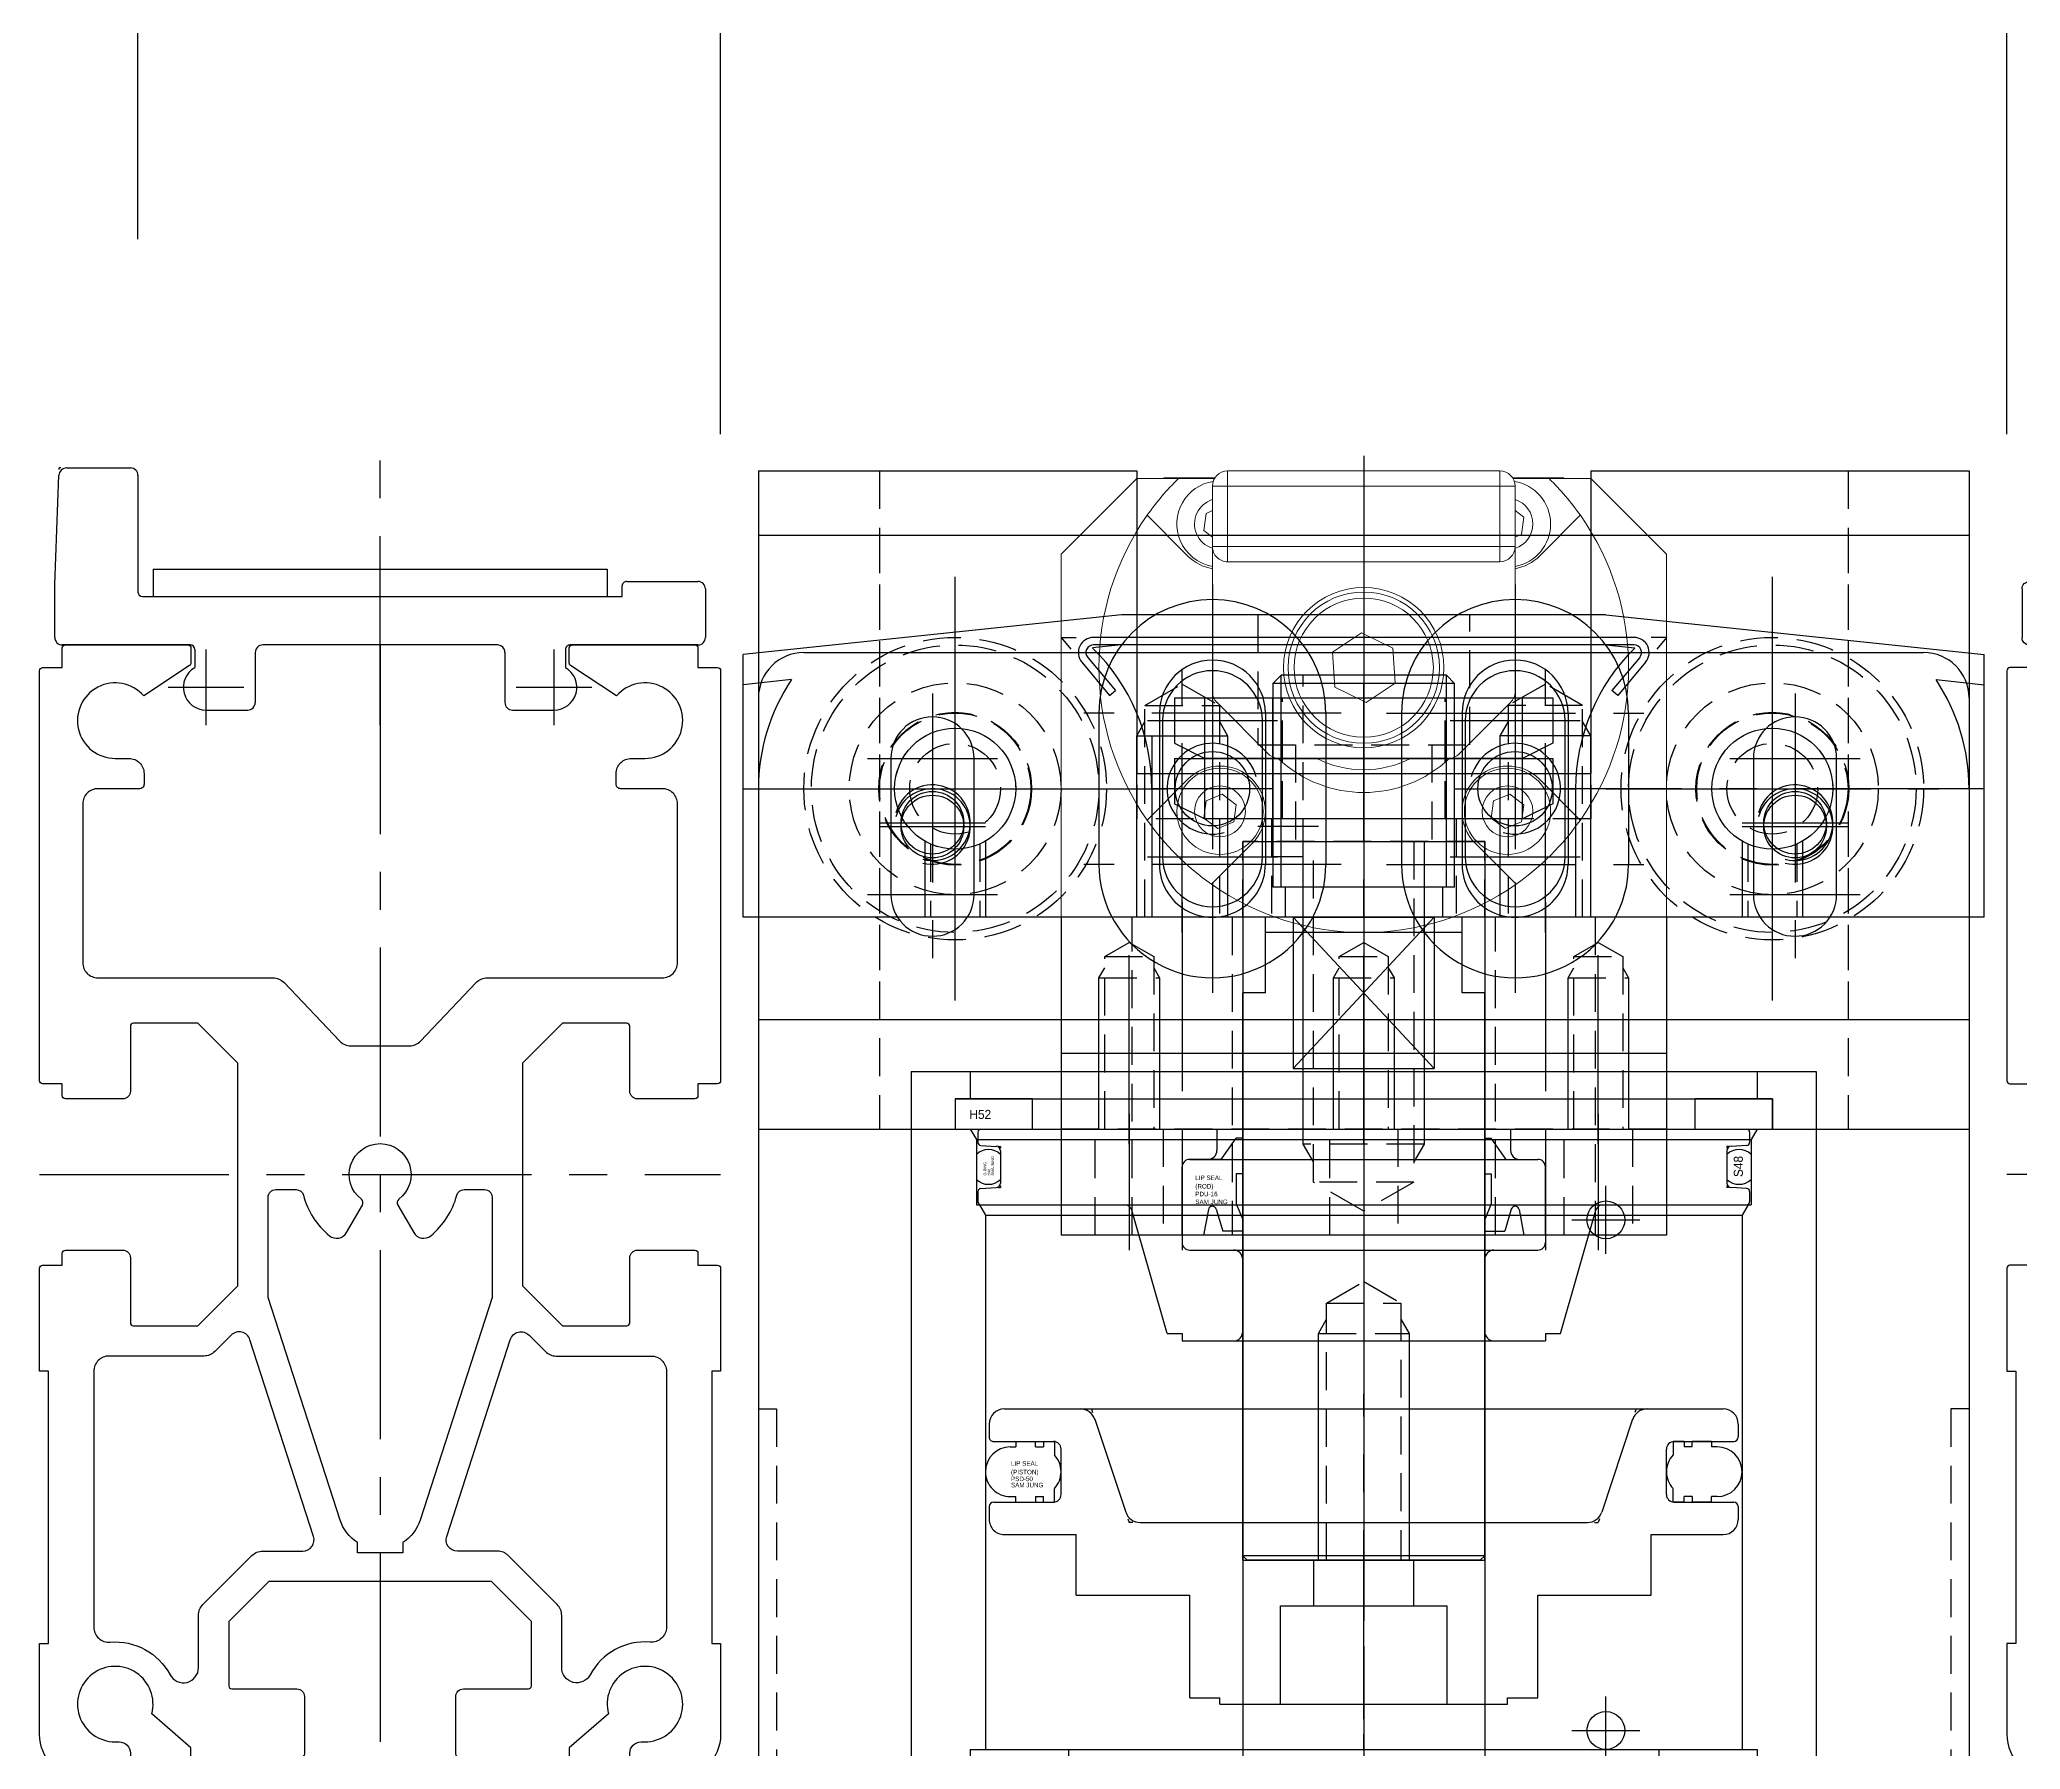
# Model space of a CAD drawing. Header units: inches. Extents: x 0 to 23821, y 0 to 11279.
# Drawn here: x 10289.9 to 10420.8, y 2671.7 to 2784.7 of the extents above; entities that cross this region are included whole.
import ezdxf
from ezdxf.enums import TextEntityAlignment as Align

# ---------------------------------------------------------------- set-up
doc = ezdxf.new("R2010")
doc.units = ezdxf.units.IN
doc.header["$LTSCALE"] = 10
doc.header["$MEASUREMENT"] = 0
doc.linetypes.add('CENTER', pattern=[2, 1.25, -0.25, 0.25, -0.25])
doc.linetypes.add('HIDDEN', pattern=[0.375, 0.25, -0.125])
doc.layers.get('Defpoints').update_dxf_attribs({"color": 8})
for name, color, linetype in [('11', 1, 'CENTER'), ('22', 2, 'HIDDEN'), ('44', 4, 'Continuous'), ('77', 40, 'HIDDEN'), ('A', 8, 'Continuous'), ('B', 123, 'Continuous'), ('BOM-T', 4, 'Continuous'), ('G', 231, 'Continuous'), ('T', 3, 'Continuous'), ('Y', 60, 'Continuous')]:
    doc.layers.add(name, color=color, linetype=linetype)
doc.layers.add('88', color=35, linetype='Continuous', lineweight=5)
doc.styles.add('SCI', font='')
doc.styles.get('SCI').set_extended_font_data('Gulim')
doc.dimstyles.new('SCH', dxfattribs={"dimtxt": 2.5, "dimasz": 2, "dimexe": 1.25, "dimexo": 0.625, "dimtad": 1, "dimdec": 8, "dimtxsty": 'SCI', "dimcen": 2.5, "dimclrd": 4, "dimclre": 4, "dimclrt": 7, "dimadec": 8, "dimazin": 2, "dimtfac": 1, "dimtdec": 8, "dimtmove": 0, "dimatfit": 3, "dimfxl": 1, "dimarcsym": 0})
doc.dimstyles.new('ST', dxfattribs={"dimscale": 25, "dimtxt": 2.5, "dimasz": 2, "dimexe": 1.25, "dimexo": 0.625, "dimgap": -0.625, "dimtad": 1, "dimdec": 8, "dimtxsty": 'SCI', "dimcen": 1, "dimclrd": 256, "dimclre": 256, "dimclrt": 2, "dimadec": 8, "dimazin": 2, "dimtfac": 1, "dimtdec": 8, "dimtmove": 0, "dimatfit": 3, "dimfxl": 1, "dimarcsym": 0})

# ---------------------------------------------------------------- blocks, each defined once
blk = doc.blocks.new('A$Cf179b0af')
for points in [[(-22.5, -37), (-22.5, -31), (-21.92, -31), (-21.92, -13), (-22.5, -13), (-22.5, -6.2, -0.414214), (-22.3, -6), (-21, -6), (-21, -5.2, -0.414214), (-20.8, -5), (-17, -5, -0.414214), (-16.5, -5.5), (-16.5, -9.8, 0.414214), (-16.3, -10), (-12.05, -10), (-9.4, -7.35), (-9.4, 7.35), (-12.05, 10), (-16.3, 10, 0.414214), (-16.5, 9.8), (-16.5, 5.5, -0.414214), (-17, 5), (-20.8, 5, -0.414214), (-21, 5.2), (-21, 6), (-22.3, 6, -0.414214), (-22.5, 6.2), (-22.5, 33.3, -0.414214), (-22.3, 33.5), (-21, 33.5), (-21, 34.8, -0.414214), (-20.8, 35), (-12.7, 35, -0.414214), (-12.5, 34.8), (-12.5, 33.81, -0.252111), (-12.59, 33.64), (-15.62, 31.64, 1.552644), (-17.5, 27.5), (-16.6, 27.5, -0.414214), (-15.6, 26.5), (-15.6, 25.8, -0.414214), (-15.9, 25.5), (-18.65, 25.5, 0.414214), (-19.65, 24.5), (-19.65, 14, 0.414214), (-18.65, 13), (-7.08, 13, -0.205583), (-6.35, 12.69), (-2.67, 8.81, 0.205583), (-1.95, 8.5), (1.95, 8.5, 0.205583), (2.67, 8.81), (6.35, 12.69, -0.205583), (7.08, 13), (18.65, 13, 0.414214), (19.65, 14), (19.65, 24.5, 0.414214), (18.65, 25.5), (15.9, 25.5, -0.414214), (15.6, 25.8), (15.6, 26.5, -0.414214), (16.6, 27.5), (17.5, 27.5, 1.552644), (15.62, 31.64), (12.59, 33.64, -0.252111), (12.5, 33.81), (12.5, 34.8, -0.414214), (12.7, 35), (20.8, 35, -0.414214), (21, 34.8), (21, 33.5), (22.3, 33.5, -0.414214), (22.5, 33.3), (22.5, 6.2, -0.414214), (22.3, 6), (21, 6), (21, 5.2, -0.414214), (20.8, 5), (17, 5, -0.414214), (16.5, 5.5), (16.5, 9.8, 0.414214), (16.3, 10), (12.05, 10), (9.4, 7.35), (9.4, -7.35), (12.05, -10), (16.3, -10, 0.414214), (16.5, -9.8), (16.5, -5.5, -0.414214), (17, -5), (20.8, -5, -0.414214), (21, -5.2), (21, -6), (22.3, -6, -0.414214), (22.5, -6.2), (22.5, -13), (21.92, -13), (21.92, -31), (22.5, -31), (22.5, -37, -0.414214), (19.5, -40), (16.8, -40, -0.414214), (16.5, -39.7), (16.5, -38.25, -0.414214), (17.25, -37.5), (17.5, -37.5, 2.946014), (15.09, -35.65), (12.5, -37.9), (12.5, -39.7, -0.414214), (12.2, -40), (6.2, -40, -0.414214), (6, -39.8), (6, -38.5), (5.2, -38.5, -0.414214), (5, -38.3), (5, -34.5, -0.414214), (5.5, -34), (9.8, -34, 0.414214), (10, -33.8), (10, -29.55), (7.35, -26.9), (-7.35, -26.9), (-10, -29.55), (-10, -33.8, 0.414214), (-9.8, -34), (-5.5, -34, -0.414214), (-5, -34.5), (-5, -38.3, -0.414214), (-5.2, -38.5), (-6, -38.5), (-6, -39.8, -0.414214), (-6.2, -40), (-12.2, -40, -0.414214), (-12.5, -39.7), (-12.5, -37.9), (-15.09, -35.65, 2.946014), (-17.5, -37.5), (-17.25, -37.5, -0.414214), (-16.5, -38.25), (-16.5, -39.7, -0.414214), (-16.8, -40), (-19.5, -40, -0.414214)], [(-7.4, -1.5, -0.414214), (-6.9, -1), (-5.55, -1, -0.338862), (-5.07, -1.37, 0.155185), (-3.35, -4.05, 0.464153), (-2.22, -3.84), (-1.17, -2.02, 0.377199), (-1.24, -1.63, -2.959954), (1.24, -1.63, 0.377199), (1.17, -2.02), (2.22, -3.84, 0.464153), (3.35, -4.05, 0.155185), (5.07, -1.37, -0.338862), (5.55, -1), (6.9, -1, -0.414214), (7.4, -1.5), (7.4, -8.12), (2.64, -22.85, -0.173507), (1.5, -24.33), (1.5, -25), (-1.5, -25), (-1.5, -24.33, -0.173507), (-2.64, -22.85), (-7.4, -8.12)], [(-12, -29.14, -0.198912), (-11.71, -28.43), (-8.47, -25.19, -0.198912), (-7.76, -24.9), (-5.11, -24.9, 0.509013), (-4.4, -23.92), (-8.6, -10.92, 0.560561), (-9.84, -10.62), (-10.93, -11.71, -0.198912), (-11.64, -12), (-17.92, -12, 0.414214), (-18.92, -13), (-18.92, -29.92, 0.438573), (-17.84, -30.91, -0.299307), (-13.88, -33.07, 0.780776), (-12, -32.6)], [(12, -29.14, 0.198912), (11.71, -28.43), (8.47, -25.19, 0.198912), (7.76, -24.9), (5.11, -24.9, -0.509013), (4.4, -23.92), (8.6, -10.92, -0.560561), (9.84, -10.62), (10.93, -11.71, 0.198912), (11.64, -12), (17.92, -12, -0.414214), (18.92, -13), (18.92, -29.92, -0.438573), (17.84, -30.91, 0.299307), (13.88, -33.07, -0.780776), (12, -32.6)]]:
    blk.add_lwpolyline(points, format="xyb", close=True)
at = {"layer": '11'}
for p, q in [((0, 35), (0, -40)), ((-22.5, 0), (22.5, 0))]:
    blk.add_line(p, q, dxfattribs=at)
blk = doc.blocks.new('A$C315c9bb3')
for p, q in [((-21.5, 4), (-21.22, 11.22)), ((-20.72, 11.7), (-16.5, 11.7)), ((-16, 11.2), (-16, 3.5)), ((-21.5, 0.5), (-21.5, 4)), ((16.3, 4.2), (21, 4.2)), ((-15.7, 3.2), (16, 3.2)), ((16, 3.2), (16, 3.9)), ((21.5, 3.7), (21.5, 0.5)), ((-12.55, 0), (-21, 0)), ((7.75, 0), (-7.75, 0)), ((21, 0), (12.55, 0)), ((-12.25, -0.3), (-12.25, -1.5)), ((-8.25, -0.5), (-8.25, -3.8)), ((8.25, -0.5), (8.25, -3.8)), ((12.25, -0.3), (12.25, -1.5)), ((-11.5, -4.3), (-8.75, -4.3)), ((8.75, -4.3), (11.5, -4.3))]:
    blk.add_line(p, q)
for centre, radius, start, end in [((-20.72, 11.2), 0.5, 90, 177.9786), ((-16.5, 11.2), 0.5, 0, 90), ((16.3, 3.9), 0.3, 90, 180), ((21, 3.7), 0.5, 0, 90), ((-15.7, 3.5), 0.3, 180, 270), ((-21, 0.5), 0.5, 180, 270), ((-12.55, -0.3), 0.3, 0, 90), ((-7.75, -0.5), 0.5, 90, 180), ((7.75, -0.5), 0.5, 0, 90), ((12.55, -0.3), 0.3, 90, 180), ((21, 0.5), 0.5, 270, 0), ((-11.5, -2.8), 1.5, 120, 270), ((11.5, -2.8), 1.5, 270, 60), ((-8.75, -3.8), 0.5, 270, 0), ((8.75, -3.8), 0.5, 180, 270)]:
    blk.add_arc(centre, radius, start, end)
at = {"layer": '11'}
for p, q in [((0, -5.3), (0, 12.73)), ((-21.1, 11.7), (-21.2, 11.7)), ((-21.2, 11.6), (-21.2, 11.7)), ((-11.5, -5.3), (-11.5, -0.3)), ((11.5, -5.3), (11.5, -0.3)), ((-14, -2.8), (-9, -2.8)), ((9, -2.8), (14, -2.8))]:
    blk.add_line(p, q, dxfattribs=at)
blk = doc.blocks.new('A$C057bbb53')
for p, q in [((-15, 1.8), (-15, 0)), ((-15, 1.8), (15, 1.8)), ((15, 1.8), (15, 0)), ((-15, 0), (15, 0))]:
    blk.add_line(p, q)
blk = doc.blocks.new('A$C56bfedad')
blk.add_blockref('A$Cf179b0af', (0, 40))
at = {"layer": 'B'}
blk.add_blockref('A$C057bbb53', (0, 78.2), dxfattribs=at)
at = {"layer": 'G'}
blk.add_blockref('A$C315c9bb3', (0, 75), dxfattribs=at)
blk = doc.blocks.new('A$C271c1e5f')
blk.add_blockref('A$C56bfedad', (0, 0))
at = {"xscale": -1}
blk.add_blockref('A$C56bfedad', (130, 0), dxfattribs=at)
blk = doc.blocks.new('A$C237aef5b')
for p, q in [((-5.46, 58.5), (-6, 57.96)), ((-6, 57.96), (-6, 44.5)), ((6, 57.96), (-6, 57.96)), ((5.46, 58.5), (-5.46, 58.5)), ((6, 57.96), (5.46, 58.5)), ((6, 44.5), (6, 57.96)), ((6, 44.5), (-6, 44.5)), ((-5.2, 44.5), (-5.2, 42.5)), ((5.2, 44.5), (5.2, 42.5)), ((-6.5, 37.5), (-6.5, 42.5)), ((6.5, 42.5), (-6.5, 42.5)), ((6.5, 37.5), (6.5, 42.5)), ((-8, 0.3), (-8, 37.5)), ((-6.5, 37.5), (-8, 37.5)), ((8, 37.5), (6.5, 37.5)), ((8, 0.3), (8, 37.5)), ((-7.7, 0), (-8, 0.3)), ((7.7, 0), (-7.7, 0)), ((8, 0.3), (7.7, 0))]:
    blk.add_line(p, q)
at = {"layer": '11'}
for p, q in [((0, 59.5), (0, -1)), ((-3, 48.5), (-7, 48.5))]:
    blk.add_line(p, q, dxfattribs=at)
at = {"layer": '22'}
for p, q in [((-4, 46.5), (-4, 58.5)), ((-4, 46.5), (-6, 46.5)), ((-2.46, 17), (0, 18.42)), ((0, 18.42), (2.46, 17)), ((-2.46, 0), (-2.46, 17)), ((-2.46, 17), (2.46, 17)), ((2.46, 17), (2.46, 0)), ((-3, 15), (3, 15))]:
    blk.add_line(p, q, dxfattribs=at)
at = {"layer": 'A'}
for p, q in [((6.5, 41.5), (-6.5, 41.5)), ((8, 0.3), (-8, 0.3))]:
    blk.add_line(p, q, dxfattribs=at)
at = {"layer": 'T'}
for p, q in [((-5.46, 44.5), (-5.46, 58.5)), ((5.46, 44.5), (5.46, 58.5)), ((-3, 15), (-2.46, 15.94)), ((2.46, 15.94), (3, 15)), ((-3, 0), (-3, 15)), ((3, 15), (3, 0))]:
    blk.add_line(p, q, dxfattribs=at)
blk = doc.blocks.new('A$Cc859a43e')
for p, q in [((-23.75, 10), (23.75, 10)), ((-17.77, 9.32), (-15.73, 3.18)), ((17.77, 9.32), (15.73, 3.18)), ((-24.75, 9), (-24.75, 8.15)), ((24.75, 9), (24.75, 8.15)), ((-24.45, 7.85), (-20.5, 7.85)), ((-20, 4.35), (-20, 7.35)), ((20, 4.35), (20, 7.35)), ((20.5, 7.85), (24.45, 7.85)), ((-24.75, 3.55), (-24.75, 2.7)), ((-24.45, 3.85), (-20.5, 3.85)), ((20.5, 3.85), (24.45, 3.85)), ((24.75, 3.55), (24.75, 2.7)), ((-23.75, 1.7), (-19, 1.7)), ((-19, -2.3), (-19, 1.7)), ((-14.78, 2.5), (14.78, 2.5)), ((-8, 0), (-8, 2.5)), ((8, 0), (8, 2.5)), ((19, 1.7), (23.75, 1.7)), ((19, -2.3), (19, 1.7)), ((-8, 0), (8, 0)), ((3.3, -3), (3.3, 0)), ((-3.3, -3), (-3.3, 0)), ((-19, -2.3), (-11.5, -2.3)), ((-11.5, -9.1), (-11.5, -2.3)), ((11.5, -2.3), (19, -2.3)), ((11.5, -9.1), (11.5, -2.3)), ((-5.5, -9.5), (-5.5, -3)), ((-5.5, -3), (5.5, -3)), ((5.5, -3), (5.5, -9.5)), ((-11.5, -9.1), (-9.5, -9.1)), ((-9.5, -9.5), (-9.5, -9.1)), ((9.5, -9.1), (11.5, -9.1)), ((9.5, -9.5), (9.5, -9.1)), ((-9.5, -9.5), (9.5, -9.5))]:
    blk.add_line(p, q)
for centre, radius, start, end in [((-23.75, 9), 1, 90, 180), ((-18.72, 9), 1, 18.4349, 90), ((18.72, 9), 1, 90, 161.5651), ((23.75, 9), 1, 0, 90), ((-24.45, 8.15), 0.3, 180, 270), ((24.45, 8.15), 0.3, 270, 0), ((-20.5, 7.35), 0.5, 360, 90), ((20.5, 7.35), 0.5, 90, 180), ((-20.5, 4.35), 0.5, 270, 360), ((20.5, 4.35), 0.5, 180, 270), ((-24.45, 3.55), 0.3, 90, 180), ((-23.75, 2.7), 1, 180, 270), ((-14.78, 3.5), 1, 198.4349, 270), ((14.78, 3.5), 1, 270, 341.5651), ((23.75, 2.7), 1, 270, 0), ((24.45, 3.55), 0.3, 0, 90)]:
    blk.add_arc(centre, radius, start, end)
at = {"layer": '11'}
for p, q in [((0, -10.5), (0, 11)), ((-18, 10), (-17.92, 9.76)), ((18, 10), (17.92, 9.76)), ((-15.58, 2.74), (-15.5, 2.5)), ((15.58, 2.74), (15.5, 2.5)), ((-15.25, 2.5), (-15.5, 2.5)), ((15.25, 2.5), (15.5, 2.5))]:
    blk.add_line(p, q, dxfattribs=at)
blk = doc.blocks.new('A$C59bf984f')
for p, q in [((-3.36, 1.64), (-2.98, 1.64)), ((-2.98, 2), (-1.7, 2)), ((-2.98, 2), (-2.98, 1.64)), ((-1.7, 1.64), (-1.7, 2)), ((-1.7, 1.64), (-1.17, 1.64)), ((-1.17, 2), (-1.17, 1.64)), ((-1.17, 2), (-0.44, 2)), ((-0.44, 2), (-0.44, 1.12)), ((40.44, 2), (40.44, 1.12)), ((41.17, 2), (40.44, 2)), ((41.17, 2), (41.17, 1.64)), ((41.7, 1.64), (41.17, 1.64)), ((42.98, 2), (41.7, 2)), ((41.7, 1.64), (41.7, 2)), ((42.98, 2), (42.98, 1.64)), ((43.36, 1.64), (42.98, 1.64)), ((-0.44, -2), (-0.44, -1.12)), ((40.44, -2), (40.44, -1.12)), ((-3.36, -1.64), (-2.98, -1.64)), ((-2.98, -2), (-2.98, -1.64)), ((-2.98, -2), (-1.7, -2)), ((-1.7, -1.64), (-1.7, -2)), ((-1.7, -1.64), (-1.17, -1.64)), ((-1.17, -2), (-1.17, -1.64)), ((-1.17, -2), (-0.44, -2)), ((41.17, -2), (40.44, -2)), ((41.17, -2), (41.17, -1.64)), ((41.7, -1.64), (41.17, -1.64)), ((41.7, -1.64), (41.7, -2)), ((42.98, -2), (41.7, -2)), ((42.98, -2), (42.98, -1.64)), ((43.36, -1.64), (42.98, -1.64))]:
    blk.add_line(p, q)
for centre, start, end in [((-3.36, 0), 90, 180), ((43.36, 0), 0, 90), ((-3.36, 0), 180, 270), ((-1.64, 0), 0, 42.8687), ((-1.64, 0), 317.1313, 0), ((41.64, 0), 137.1313, 180), ((41.64, 0), 180, 222.8687), ((43.36, 0), 270, 0)]:
    blk.add_arc(centre, 1.64, start, end)
at = {"layer": 'BOM-T', "color": 4, "style": 'SCI'}
for s, p in [('(PISTON)', (-3.31, -0.02)), ('LIP SEAL', (-3.31, 0.55)), ('SAM JUNG', (-3.31, -0.88)), ('PSD-50', (-3.31, -0.47))]:
    blk.add_text(s, height=0.3, dxfattribs=at).set_placement(p, align=Align.MIDDLE_LEFT)
blk = doc.blocks.new('A$Cedf4c1f7')
for p, q in [((-12.5, 4), (12.5, 4)), ((-12.5, 4), (-12.5, 1)), ((-10.5, 0), (-10.5, 4)), ((10.5, 0), (10.5, 4)), ((12.5, 4), (12.5, 1)), ((-12.5, 1), (-10.5, 0)), ((10.5, 0), (-10.5, 0)), ((12.5, 1), (10.5, 0))]:
    blk.add_line(p, q)
at = {"layer": '11'}
blk.add_line((0, -1), (0, 5), dxfattribs=at)
at = {"layer": '22'}
for p, q in [((-5.375, 0), (-5.375, 4)), ((5.375, 0), (5.375, 4))]:
    blk.add_line(p, q, dxfattribs=at)
at = {"layer": 'T'}
for p, q in [((-6, 0), (-6, 4)), ((6, 0), (6, 4))]:
    blk.add_line(p, q, dxfattribs=at)
blk = doc.blocks.new('A$C3a400ee1')
for name in ['A$C237aef5b', 'A$Cc859a43e']:
    blk.add_blockref(name, (0, -58.5))
at = {"layer": '44'}
for name, p in [('A$Cedf4c1f7', (0, -5.5)), ('A$Cedf4c1f7', (0, -9.5)), ('A$C59bf984f', (-20, -52.65))]:
    blk.add_blockref(name, p, dxfattribs=at)
blk = doc.blocks.new('A$C6f0e5e58')
for p, q in [((-15, 38), (-20, 33)), ((-12.25, 38), (-15, 38)), ((-13.2, 38.05), (-13.2, 38)), ((-13.2, 38.05), (-13.13, 38.05)), ((-13.13, 38.05), (-13.13, 38)), ((-13.13, 38.05), (-12.95, 38.05)), ((-12.95, 38.05), (-12.95, 38)), ((-12.95, 38.05), (-10.49, 38.05)), ((-9.87, 38), (-12.25, 38)), ((-10.49, 38.05), (-10.49, 38)), ((-10.49, 38.05), (-10.09, 38.05)), ((-10.09, 38.05), (-10.09, 38)), ((-10.09, 38.05), (-9.84, 38.05)), ((-9, 38.5), (9, 38.5)), ((-9, 37.5), (-9, 38.5)), ((9, 38.5), (9, 37.5)), ((9.84, 38.05), (9.91, 38.05)), ((12.25, 38), (9.87, 38)), ((9.91, 38.05), (9.91, 38)), ((9.91, 38.05), (11.39, 38.05)), ((11.39, 38.05), (11.39, 38)), ((11.39, 38.05), (13.17, 38.05)), ((15, 38), (12.25, 38)), ((13.17, 38.05), (13.17, 38)), ((13.17, 38.05), (13.22, 38.05)), ((13.22, 38), (13.22, 38.05)), ((20, 33), (15, 38)), ((-10, 33.5), (-10, 37.5)), ((-10, 37.5), (-9, 37.5)), ((9, 37.5), (-9, 37.5)), ((-9, 37.5), (-9, 33.5)), ((9, 37.5), (10, 37.5)), ((9, 33.5), (9, 37.5)), ((10, 37.5), (10, 33.5)), ((-14.31, 35.57), (-11.62, 32.88)), ((-10.42, 35.7), (-10.57, 34.56)), ((-10, 35.88), (-10.42, 35.7)), ((10.57, 35.44), (10, 35.88)), ((10.42, 34.3), (10.57, 35.44)), ((11.62, 32.88), (14.31, 35.57)), ((-10.57, 34.56), (-10, 34.12)), ((10, 34.12), (10.42, 34.3)), ((-20, 33), (-20, 0)), ((-10, 33.5), (-9, 33.5)), ((-10, 33.5), (-10, 23.91)), ((-9, 32.5), (-9, 33.5)), ((-9, 33.5), (9, 33.5)), ((9, 33.5), (10, 33.5)), ((9, 33.5), (9, 32.5)), ((10, 33.5), (10, 23.91)), ((20, 0), (20, 33)), ((9, 32.5), (-9, 32.5)), ((-0.15, 27.8), (-2.07, 26.52)), ((1.92, 26.79), (-0.15, 27.8)), ((-2.07, 26.52), (-1.92, 24.21)), ((2.07, 24.48), (1.92, 26.79)), ((-1.92, 24.21), (0.15, 23.2)), ((0.15, 23.2), (2.07, 24.48)), ((-9.71, 23.21), (-6.29, 19.79)), ((6.29, 19.79), (9.71, 23.21)), ((5.59, 19.5), (-5.59, 19.5)), ((-11.62, 18.12), (-14.31, 15.43)), ((-9.35, 17.14), (-10.42, 16.7)), ((-8.43, 16.44), (-9.35, 17.14)), ((9.65, 17.14), (8.58, 16.7)), ((10.57, 16.44), (9.65, 17.14)), ((14.31, 15.43), (11.62, 18.12)), ((-10.42, 16.7), (-10.57, 15.56)), ((-8.58, 15.3), (-8.43, 16.44)), ((8.58, 16.7), (8.43, 15.56)), ((10.42, 15.3), (10.57, 16.44)), ((-10.57, 15.56), (-9.65, 14.86)), ((-9.65, 14.86), (-8.58, 15.3)), ((8.43, 15.56), (9.35, 14.86)), ((9.35, 14.86), (10.42, 15.3)), ((-10.07, 11.19), (-7.38, 13.88)), ((7.38, 13.88), (10.07, 11.19)), ((-20, 0), (20, 0))]:
    blk.add_line(p, q)
for centre, radius in [((0, 25.5), 5.3), ((0, 25.5), 5), ((0, 25.5), 4.6), ((-9.5, 16), 2.85), ((9.5, 16), 2.85), ((-9.5, 16), 1.68), ((9.5, 16), 1.68)]:
    blk.add_circle(centre, radius)
for centre, radius, start, end in [((0, 25.5), 17.5, 134.4153, 144.8709), ((-9, 37.5), 1, 90, 180), ((9, 37.5), 1, 0, 90), ((0, 25.5), 17.5, 35.1291, 45.5847), ((-9.5, 35), 2.85, 99.0705, 202.5227), ((9.5, 35), 2.85, 280.1042, 80.9295), ((0, 25.5), 17.5, 144.8709, 215.1291), ((-9.5, 35), 1.68, 107.2818, 202.5227), ((9.5, 35), 1.68, 287.2818, 72.7182), ((0, 25.5), 17.5, 324.8709, 35.1291), ((-9.5, 35), 1.68, 202.5227, 252.7182), ((-9.5, 35), 2.85, 202.5227, 259.8958), ((-9.5, 35), 3, 225, 260.4059), ((-9, 33.5), 1, 180, 270), ((9, 33.5), 1, 270, 0), ((9.5, 35), 3, 279.5941, 315), ((-9, 23.91), 1, 180, 225), ((9, 23.91), 1, 315, 0), ((-5.59, 20.5), 1, 225, 270), ((5.59, 20.5), 1, 270, 315), ((-9.5, 16), 3, 315, 135), ((0, 25.5), 8.25, 226.6258, 313.3742), ((0, 25.5), 6.75, 242.734, 297.266), ((9.5, 16), 3, 45, 225), ((0, 25.5), 17.5, 215.1291, 234.8709), ((0, 25.5), 17.5, 305.1291, 324.8709), ((0, 25.5), 17.5, 234.8709, 305.1291)]:
    blk.add_arc(centre, radius, start, end)
at = {"layer": '11'}
for p, q in [((0, 39.5), (0, -1)), ((-12, 1), (-12, -1)), ((12, 1), (12, -1))]:
    blk.add_line(p, q, dxfattribs=at)
blk = doc.blocks.new('A$Ce3cd7df4')
for p, q in [((-20, 0), (-20, -21)), ((20, 0), (-20, 0)), ((20, 0), (20, -21)), ((20, -9), (-20, -9)), ((20, -21), (-20, -21))]:
    blk.add_line(p, q)
at = {"layer": '11'}
for p, q in [((-12, 1), (-12, -22)), ((0, 1), (0, -22)), ((12, 1), (12, -22)), ((-15.5, -13), (-15.5, -22)), ((15.5, -13), (15.5, -22))]:
    blk.add_line(p, q, dxfattribs=at)
at = {"layer": '22'}
for p, q in [((15.3, 0), (15.3, -21)), ((20, -14), (-20, -14)), ((-17.75, -21), (-17.75, -14)), ((-13.25, -14), (-13.25, -21)), ((-2.25, -21), (-2.25, -14)), ((2.25, -14), (2.25, -21)), ((13.25, -21), (13.25, -14)), ((17.75, -14), (17.75, -21))]:
    blk.add_line(p, q, dxfattribs=at)
at = {"layer": '77'}
for p, q in [((-15.3, -21), (-15.3, 0)), ((-8.7, 0), (-8.7, -21)), ((8.7, -21), (8.7, 0))]:
    blk.add_line(p, q, dxfattribs=at)
blk = doc.blocks.new('A$C32194bf2')
blk.add_blockref('A$Ce3cd7df4', (0, 0))
at = {"layer": '88'}
blk.add_blockref('A$C6f0e5e58', (0, -9), dxfattribs=at)
blk = doc.blocks.new('A$C5bbe2b15')
for radius in [5, 4]:
    blk.add_circle((0, 0), radius)
at = {"layer": '11'}
for p, q in [((0, -6), (0, 6)), ((-6, 0), (6, 0))]:
    blk.add_line(p, q, dxfattribs=at)
at = {"layer": '22'}
blk.add_circle((0, 0), 3, dxfattribs=at)
blk = doc.blocks.new('A$Cb72ea173')
for radius in [10, 9.5, 7, 5.05]:
    blk.add_circle((0, 0), radius)
at = {"layer": '11'}
for p, q in [((0, -11), (0, 11)), ((-11, 0), (11, 0))]:
    blk.add_line(p, q, dxfattribs=at)
blk = doc.blocks.new('A$Ccad19904')
for p, q in [((-8, 0), (-8, -133)), ((-8, 0), (8, 0)), ((8, 0), (8, -133)), ((-4.66, -5), (4.66, -5)), ((-4.66, -5), (-4.66, -15)), ((4.66, -5), (4.66, -15)), ((-4.66, -15), (4.66, -15))]:
    blk.add_line(p, q)
at = {"layer": '11'}
blk.add_line((0, 1), (0, -164), dxfattribs=at)
at = {"layer": '22'}
for p, q in [((-3.32, -22.5), (-3.32, 0)), ((3.32, 0), (3.32, -22.5)), ((4, -20), (-4, -20)), ((0, -24.42), (-3.32, -22.5)), ((3.32, -22.5), (-3.32, -22.5)), ((3.32, -22.5), (0, -24.42))]:
    blk.add_line(p, q, dxfattribs=at)
at = {"layer": 'A'}
for p, q in [((-4.66, -5), (4.66, -15)), ((-4.66, -15), (4.66, -5))]:
    blk.add_line(p, q, dxfattribs=at)
at = {"layer": 'T'}
for p, q in [((-4, -20), (-4, 0)), ((4, 0), (4, -20)), ((-3.32, -21.17), (-4, -20)), ((4, -20), (3.32, -21.17))]:
    blk.add_line(p, q, dxfattribs=at)
blk = doc.blocks.new('A$C3dac07da')
for p, q in [((-16, 15), (-41, 12.37)), ((16, 15), (-16, 15)), ((16, 15), (41, 12.37)), ((-41, -5), (-41, 12.37)), ((-16, 13), (-17.92, 12.8)), ((16, 13), (-16, 13)), ((16, 13), (17.92, 12.8)), ((41, -5), (41, 12.37)), ((-37.82, 10.71), (-41, 10.37)), ((37.82, 10.71), (41, 10.37)), ((-14, 7), (-14, -5)), ((-40, 3.5), (-40, -5)), ((14, 3.5), (14, -5)), ((40, 3.5), (40, -5)), ((41, -5), (-41, -5))]:
    blk.add_line(p, q)
for centre, radius in [((-27, 3.5), 4), ((27, 3.5), 4), ((-10, 3.5), 2.46), ((10, 3.5), 2.46)]:
    blk.add_circle(centre, radius)
for centre, start, end in [((-27, 3.5), 0, 45.6666), ((27, 3.5), 134.3334, 180), ((-27, 3.5), 146.3334, 180), ((27, 3.5), 0, 33.6666)]:
    blk.add_arc(centre, 13, start, end)
at = {"layer": '11'}
for p, q in [((-27, -10.5), (-27, 17.5)), ((27, -10.5), (27, 17.5)), ((0, 16), (0, -6)), ((-12, -6), (-12, 11.42)), ((12, -6), (12, 11.42)), ((-10, 7.5), (-10, -0.5)), ((10, 7.5), (10, -0.5)), ((-41, 3.5), (-13, 3.5)), ((-6, 3.5), (-14, 3.5)), ((6, 3.5), (14, 3.5)), ((41, 3.5), (13, 3.5))]:
    blk.add_line(p, q, dxfattribs=at)
at = {"layer": '22'}
for p, q in [((-7, 15), (-7, 6.4)), ((7, 6.4), (7, 15)), ((-14.46, 9), (-12, 10.42)), ((-12, 10.42), (-9.54, 9)), ((12, 10.42), (9.54, 9)), ((14.46, 9), (12, 10.42)), ((-14.46, -5), (-14.46, 9)), ((-14.46, 9), (-9.54, 9)), ((-9.54, 9), (-9.54, -5)), ((9.54, 9), (9.54, -5)), ((14.46, 9), (9.54, 9)), ((14.46, -5), (14.46, 9)), ((-7, 6.4), (7, 6.4)), ((-4.5, 6.4), (-4.5, 0)), ((4.5, 6.4), (4.5, 0)), ((8, 0), (-8, 0)), ((-8, -5), (-8, 0)), ((8, -5), (8, 0)), ((-28.62, -0.16), (-28.62, -5)), ((-25.38, -0.16), (-25.38, -5)), ((25.38, -0.16), (25.38, -5)), ((28.62, -0.16), (28.62, -5))]:
    blk.add_line(p, q, dxfattribs=at)
at = {"layer": '77'}
for p, q in [((-15, 15), (-15, 1.5)), ((15, 15), (15, 1.5)), ((15, 1.5), (-15, 1.5)), ((-6.1, 1.5), (-6.1, -5)), ((6.1, 1.5), (6.1, -5))]:
    blk.add_line(p, q, dxfattribs=at)
at = {"layer": 'T'}
for p, q in [((-15, 7), (-14.46, 7.94)), ((-9.54, 7.94), (-9, 7)), ((9.54, 7.94), (9, 7)), ((15, 7), (14.46, 7.94)), ((-15, -5), (-15, 7)), ((-15, 7), (-9, 7)), ((-9, 7), (-9, -5)), ((9, 7), (9, -5)), ((15, 7), (9, 7)), ((15, -5), (15, 7)), ((-29, 0.04), (-29, -5)), ((-25, 0.04), (-25, -5)), ((25, 0.04), (25, -5)), ((29, 0.04), (29, -5))]:
    blk.add_line(p, q, dxfattribs=at)
for centre, start, end in [((-10, 3.5), 15, 285), ((10, 3.5), 255, 165)]:
    blk.add_arc(centre, 3, start, end, dxfattribs=at)
blk = doc.blocks.new('A$Cd9655167')
for p, q in [((77.86, 0), (42.14, 0)), ((77.86, -0.5), (42.14, -0.5)), ((41.38, -1.64), (43.21, -3.83)), ((41.76, -1.32), (43.6, -3.51)), ((78.24, -1.32), (76.4, -3.51)), ((78.62, -1.64), (76.79, -3.83)), ((43.21, -3.83), (43.6, -3.51)), ((76.79, -3.83), (76.4, -3.51))]:
    blk.add_line(p, q)
for centre, radius, start, end in [((42.14, -1), 1, 90, 220), ((77.86, -1), 1, 320, 90), ((42.14, -1), 0.5, 90, 220), ((77.86, -1), 0.5, 320, 90)]:
    blk.add_arc(centre, radius, start, end)
at = {"layer": '11'}
for p, q in [((40, 0), (41, 0)), ((80, 0), (79, 0)), ((40, 0), (40.64, -0.77)), ((80, 0), (79.36, -0.77))]:
    blk.add_line(p, q, dxfattribs=at)
blk = doc.blocks.new('A$C64b4f1e2')
for p, q in [((-50, 21.5), (-50, -22)), ((-50, 21.5), (-25, 21.5)), ((-25, 21.5), (-25, 1.5)), ((5, 21.5), (5, 1.5)), ((5, 21.5), (30, 21.5)), ((30, 21.5), (30, -22)), ((-25, 1.5), (5, 1.5)), ((-50, -22), (30, -22))]:
    blk.add_line(p, q)
for centre in [(-38.5, -2), (18.5, -2)]:
    blk.add_circle(centre, 2.07)
at = {"layer": '11'}
for p, q in [((-10, 22.5), (-10, -23)), ((-38.5, 1.5), (-38.5, -5.5)), ((-10, -23), (-10, 1.34)), ((18.5, 1.5), (18.5, -5.5)), ((-42, -2), (-35, -2)), ((15, -2), (22, -2)), ((-25.5, -23), (-25.5, -8.66)), ((5.5, -23), (5.5, -8.66))]:
    blk.add_line(p, q, dxfattribs=at)
at = {"layer": '22'}
for p, q in [((-42, 21.5), (-42, -22)), ((22, 21.5), (22, -22)), ((-27.12, -10.6), (-25.5, -9.66)), ((-25.5, -9.66), (-23.88, -10.6)), ((-11.62, -10.6), (-10, -9.66)), ((-10, -9.66), (-8.38, -10.6)), ((3.88, -10.6), (5.5, -9.66)), ((5.5, -9.66), (7.12, -10.6)), ((-27.12, -22), (-27.12, -10.6)), ((-27.12, -10.6), (-23.88, -10.6)), ((-23.88, -10.6), (-23.88, -22)), ((-11.62, -22), (-11.62, -10.6)), ((-11.62, -10.6), (-8.38, -10.6)), ((-8.38, -10.6), (-8.38, -22)), ((3.88, -22), (3.88, -10.6)), ((3.88, -10.6), (7.12, -10.6)), ((7.12, -10.6), (7.12, -22)), ((-27.5, -12), (-23.5, -12)), ((-12, -12), (-8, -12)), ((3.5, -12), (7.5, -12))]:
    blk.add_line(p, q, dxfattribs=at)
at = {"layer": 'T'}
for p, q in [((-27.5, -12), (-27.12, -11.34)), ((-23.88, -11.34), (-23.5, -12)), ((-12, -12), (-11.62, -11.34)), ((-8.38, -11.34), (-8, -12)), ((3.5, -12), (3.88, -11.34)), ((7.12, -11.34), (7.5, -12)), ((-27.5, -22), (-27.5, -12)), ((-23.5, -12), (-23.5, -22)), ((-12, -22), (-12, -12)), ((-8, -12), (-8, -22)), ((3.5, -22), (3.5, -12)), ((7.5, -12), (7.5, -22))]:
    blk.add_line(p, q, dxfattribs=at)
for centre in [(-38.5, -2), (18.5, -2)]:
    blk.add_arc(centre, 2.5, 255, 165, dxfattribs=at)
blk = doc.blocks.new('A$C0ff3edcd')
for p, q in [((-50, 19.5), (-50, -12.5)), ((-50, 19.5), (30, 19.5)), ((30, 19.5), (30, -12.5)), ((-27.5, 7.75), (-27.5, -2.25)), ((-23.5, 7.75), (-23.5, -2.25)), ((-16.5, 7.75), (-16.5, -2.25)), ((-12.5, 7.75), (-12.5, -2.25)), ((-7.5, 7.75), (-7.5, -2.25)), ((-3.5, 7.75), (-3.5, -2.25)), ((3.5, 7.75), (3.5, -2.25)), ((7.5, 7.75), (7.5, -2.25)), ((-50, -12.5), (30, -12.5))]:
    blk.add_line(p, q)
for centre in [(-38.5, 0.5), (18.5, 0.5)]:
    blk.add_circle(centre, 2.07)
for centre, radius, start, end in [((-20, 7.75), 7.5, 0, 180), ((0, 7.75), 7.5, 0, 180), ((-20, 7.75), 3.5, 0, 180), ((0, 7.75), 3.5, 0, 180), ((-20, -2.25), 7.5, 180, 0), ((-20, -2.25), 3.5, 180, 0), ((0, -2.25), 7.5, 180, 0), ((0, -2.25), 3.5, 180, 0)]:
    blk.add_arc(centre, radius, start, end)
at = {"layer": '11'}
for p, q in [((-10, 21.75), (-10, -12.25)), ((-20, 16.25), (-20, -10.75)), ((0, 16.25), (0, -10.75)), ((-11.5, 7.75), (-28.5, 7.75)), ((-8.5, 7.75), (8.5, 7.75)), ((-38.5, 4), (-38.5, -3)), ((18.5, 4), (18.5, -3)), ((-42, 0.5), (-35, 0.5)), ((15, 0.5), (22, 0.5)), ((-11.5, -2.25), (-28.5, -2.25)), ((-8.5, -2.25), (8.5, -2.25))]:
    blk.add_line(p, q, dxfattribs=at)
at = {"layer": '22'}
for p, q in [((-42, 19.5), (-42, -12.5)), ((22, 19.5), (22, -12.5))]:
    blk.add_line(p, q, dxfattribs=at)
at = {"layer": 'T'}
for centre in [(-38.5, 0.5), (18.5, 0.5)]:
    blk.add_arc(centre, 2.5, 255, 165, dxfattribs=at)
blk = doc.blocks.new('A$C1482efbe')
for p, q in [((-8.5, 11.5), (65.5, 11.5)), ((-11.5, 8.5), (-11.5, -268.5)), ((68.5, 8.5), (68.5, -268.5))]:
    blk.add_line(p, q)
for points in [[(21.8, 7, 1), (15.2, 7), (15.2, -2, 1), (21.8, -2)], [(41.8, 7, 1), (35.2, 7), (35.2, -2, 1), (41.8, -2)]]:
    blk.add_lwpolyline(points, format="xyb", close=True)
for centre, start, end in [((-8.5, 8.5), 90, 180), ((65.5, 8.5), 0, 90)]:
    blk.add_arc(centre, 3, start, end)
at = {"layer": '11'}
for p, q in [((18.5, 11.3), (18.5, -6.3)), ((38.5, 11.3), (38.5, -6.3)), ((14.2, 7), (22.8, 7)), ((34.2, 7), (42.8, 7)), ((14.2, -2), (22.8, -2)), ((34.2, -2), (42.8, -2))]:
    blk.add_line(p, q, dxfattribs=at)
at = {"layer": '22'}
for p, q in [((-11.5, -38.5), (-10.3, -38.5)), ((-10.3, -38.5), (-10.3, -267.3)), ((67.3, -38.5), (67.3, -267.3)), ((68.5, -38.5), (67.3, -38.5))]:
    blk.add_line(p, q, dxfattribs=at)
blk = doc.blocks.new('A$Cf3170709')
for name in ['A$C3dac07da', 'A$Ccad19904']:
    blk.add_blockref(name, (0, 5))
at = {"layer": '22'}
for p in [(-27, 8.5), (27, 8.5)]:
    blk.add_blockref('A$Cb72ea173', p, dxfattribs=at)
at = {"layer": '77'}
for p in [(-27, 8.5), (27, 8.5)]:
    blk.add_blockref('A$C5bbe2b15', p, dxfattribs=at)
at = {"layer": 'G'}
for name, p in [('A$C64b4f1e2', (10, 8)), ('A$C0ff3edcd', (10, 5.75))]:
    blk.add_blockref(name, p, dxfattribs=at)
at = {"layer": 'Y'}
for name, p in [('A$Cd9655167', (-60, 18.5)), ('A$C1482efbe', (-28.5, 6))]:
    blk.add_blockref(name, p, dxfattribs=at)
blk = doc.blocks.new('A$C66f44005')
for p, q in [((-8.5, 11.5), (65.5, 11.5)), ((-11.5, 8.5), (-11.5, -268.5)), ((68.5, 8.5), (68.5, -268.5))]:
    blk.add_line(p, q)
for points in [[(2.75, 4.5, 1), (-2.75, 4.5), (-2.75, -4.5, 1), (2.75, -4.5)], [(59.75, 4.5, 1), (54.25, 4.5), (54.25, -4.5, 1), (59.75, -4.5)]]:
    blk.add_lwpolyline(points, format="xyb", close=True)
for centre, start, end in [((-8.5, 8.5), 90, 180), ((65.5, 8.5), 0, 90)]:
    blk.add_arc(centre, 3, start, end)
at = {"layer": '11'}
for p, q in [((0, 8.8), (0, -8.8)), ((57, 8.8), (57, -8.8)), ((-4.3, 4.5), (4.3, 4.5)), ((52.7, 4.5), (61.3, 4.5)), ((-4.3, -4.5), (4.3, -4.5)), ((52.7, -4.5), (61.3, -4.5))]:
    blk.add_line(p, q, dxfattribs=at)
at = {"layer": '22'}
for p, q in [((-11.5, -38.5), (-10.3, -38.5)), ((-10.3, -38.5), (-10.3, -267.3)), ((67.3, -38.5), (67.3, -267.3)), ((68.5, -38.5), (67.3, -38.5))]:
    blk.add_line(p, q, dxfattribs=at)
blk = doc.blocks.new('A$Ce85e1b00')
at = {"layer": '11'}
blk.add_line((105, -18), (105, 3), dxfattribs=at)
blk = doc.blocks.new('A$C6757ece4')
blk.add_blockref('A$Ce85e1b00', (22.5, 0))
blk = doc.blocks.new('A$Cdb279e4f')
for p, q in [((-29.9, 49.8), (29.9, 49.8)), ((-29.9, 49.8), (-29.9, 0)), ((-26, 49.8), (-26, 48)), ((26, 49.8), (26, 48)), ((29.9, 49.8), (29.9, 0)), ((-27, 48), (27, 48)), ((-27, 48), (-27, 46)), ((27, 48), (27, 46)), ((-27, 46), (27, 46)), ((-26, 46), (-25.6, 45.31)), ((26, 46), (25.6, 45.31)), ((-25.6, 45.31), (-25.6, 41)), ((25.6, 45.31), (25.6, 41)), ((-25.6, 41), (25.6, 41)), ((-25.4, 41), (-25, 40.31)), ((25.4, 41), (25, 40.31)), ((-25, 40.31), (-25, 5)), ((25, 40.31), (25, 5)), ((-26, 5), (26, 5)), ((-26, 5), (-26, 0)), ((26, 5), (26, 0)), ((-29.9, 0), (29.9, 0))]:
    blk.add_line(p, q)
for centre in [(16, 40), (16, 6.25)]:
    blk.add_circle(centre, 1.25)
at = {"layer": '11'}
for p, q in [((0, 51.8), (0, -2)), ((16, 37.75), (16, 42.25)), ((13.75, 40), (18.25, 40)), ((16, 4), (16, 8.5)), ((13.75, 6.25), (18.25, 6.25))]:
    blk.add_line(p, q, dxfattribs=at)
at = {"layer": 'A'}
for p, q in [((-25.6, 45.31), (25.6, 45.31)), ((-25, 40.31), (25, 40.31))]:
    blk.add_line(p, q, dxfattribs=at)
blk = doc.blocks.new('A$Cc19c7603')
for p, q in [((-25.3, 0), (25.3, 0)), ((-9.7, 0), (-9.7, -1.4)), ((9.7, 0), (9.7, -1.4)), ((-25.5, -0.2), (-25.5, -0.88)), ((-25.31, -1.08), (-24.28, -1.14)), ((25.31, -1.08), (24.28, -1.14)), ((25.5, -0.2), (25.5, -0.88)), ((-24, -1.43), (-24, -3.57)), ((-12, -2.5), (-12, -7.5)), ((-11.5, -2), (11.5, -2)), ((12, -2.5), (12, -7.5)), ((24, -1.43), (24, -3.57)), ((-25.31, -3.92), (-24.28, -3.86)), ((25.31, -3.92), (24.28, -3.86)), ((-25.5, -4.12), (-25.5, -4.8)), ((-25.3, -5), (-15.81, -5)), ((15.81, -5), (25.3, -5)), ((25.5, -4.12), (25.5, -4.8)), ((-13, -13.5), (-15.33, -5.36)), ((13, -13.5), (15.33, -5.36)), ((-11.5, -8), (11.5, -8)), ((-8, -8.6), (-8, -13.4)), ((8, -8.6), (8, -13.4)), ((-13, -13.5), (-12, -13.5)), ((-12, -13.5), (-12, -14)), ((-12, -14), (12, -14)), ((12, -13.5), (13, -13.5)), ((12, -13.5), (12, -14))]:
    blk.add_line(p, q)
for centre, radius, start, end in [((-25.3, -0.2), 0.2, 90, 180), ((25.3, -0.2), 0.2, 0, 90), ((-25.3, -0.88), 0.2, 180, 267), ((-24.3, -1.43), 0.3, 0, 87), ((24.3, -1.43), 0.3, 93, 180), ((25.3, -0.88), 0.2, 273, 0), ((-11.5, -2.5), 0.5, 90, 180), ((-10.3, -1.4), 0.6, 270, 0), ((10.3, -1.4), 0.6, 180, 270), ((11.5, -2.5), 0.5, 0, 90), ((-25.3, -4.12), 0.2, 93, 180), ((-24.3, -3.57), 0.3, 273, 0), ((24.3, -3.57), 0.3, 180, 267), ((25.3, -4.12), 0.2, 0, 87), ((-25.3, -4.8), 0.2, 180, 270), ((-15.81, -5.5), 0.5, 16, 90), ((15.81, -5.5), 0.5, 90, 164), ((25.3, -4.8), 0.2, 270, 0), ((-11.5, -7.5), 0.5, 180, 270), ((11.5, -7.5), 0.5, 270, 0), ((-8.6, -8.6), 0.6, 0, 90), ((8.6, -8.6), 0.6, 90, 180), ((-8.6, -13.4), 0.6, 270, 0), ((8.6, -13.4), 0.6, 180, 270)]:
    blk.add_arc(centre, radius, start, end)
at = {"layer": '11'}
for p, q in [((0, 1), (0, -15)), ((-24.11, -1.14), (-24, -1.15)), ((-24, -1.15), (-24, -1.26)), ((24.11, -1.14), (24, -1.15)), ((24, -1.15), (24, -1.26)), ((-24.11, -3.86), (-24, -3.85)), ((-24, -3.74), (-24, -3.85)), ((24, -3.74), (24, -3.85)), ((24.11, -3.86), (24, -3.85))]:
    blk.add_line(p, q, dxfattribs=at)
blk = doc.blocks.new('A$C24b7d5b9')
for p, q in [((-27, 2), (-27, 0)), ((-21.9, 2), (-27, 2)), ((-21.9, 0), (-21.9, 2)), ((27, 2), (21.9, 2)), ((21.9, 0), (21.9, 2)), ((27, 0), (27, 2)), ((-27, 0), (-21.9, 0)), ((21.9, 0), (27, 0))]:
    blk.add_line(p, q)
at = {"layer": '11'}
blk.add_line((0, -1), (0, 3.2), dxfattribs=at)
at = {"layer": 'BOM-T', "color": 4, "style": 'SCI'}
blk.add_text('H52', height=0.6, dxfattribs=at).set_placement((-26.06, 0.97), align=Align.MIDDLE_LEFT)
blk = doc.blocks.new('A$Cff9fe54a')
for p, q in [((-1.6, 0.83), (-1.6, -0.83)), ((0, 0.83), (0, -0.83)), ((48, 0.83), (48, -0.83)), ((49.6, 0.83), (49.6, -0.83))]:
    blk.add_line(p, q)
for centre, start, end in [((-0.8, 0), 45.9208, 134.0792), ((48.8, 0), 45.9208, 134.0792), ((-0.8, 0), 225.9208, 314.0792), ((48.8, 0), 225.9208, 314.0792)]:
    blk.add_arc(centre, 1.15, start, end)
at = {"layer": 'BOM-T', "color": 4, "style": 'SCI'}
for s, height, p in [('O-RING', 0.18, (-1.03, -0.57)), ('SMA JUNG', 0.18, (-0.52, -0.57)), ('S48', 0.6, (48.75, -0.67)), ('S48', 0.18, (-0.77, -0.57))]:
    blk.add_text(s, height=height, rotation=90, dxfattribs=at).set_placement(p, align=Align.MIDDLE_LEFT)
blk = doc.blocks.new('A$C997b4499')
for p, q in [((2.08, 0), (3.07, 1.4)), ((3.5, 1.4), (3.07, 1.4)), ((3.5, -0.96), (3.5, 1.4)), ((19.5, -0.96), (19.5, 1.4)), ((19.5, 1.4), (19.93, 1.4)), ((20.92, 0), (19.93, 1.4)), ((2.08, 0), (0, 0)), ((20.92, 0), (23, 0)), ((-0.5, -5), (-0.5, -0.5)), ((3.5, -0.96), (3.08, -0.96)), ((3.08, -0.96), (3.08, -2.93)), ((19.5, -0.96), (19.92, -0.96)), ((19.92, -0.96), (19.92, -2.93)), ((23.5, -5), (23.5, -0.5)), ((1.24, -3.32), (0.92, -5)), ((1.75, -3.29), (2.18, -4.75)), ((3.08, -2.93), (3.5, -3.97)), ((19.92, -2.93), (19.5, -3.97)), ((21.25, -3.29), (20.82, -4.75)), ((21.76, -3.32), (22.08, -5)), ((0.92, -5), (-0.5, -5)), ((3.5, -4.75), (2.18, -4.75)), ((3.5, -3.97), (3.5, -4.75)), ((19.5, -3.97), (19.5, -4.75)), ((19.5, -4.75), (20.82, -4.75)), ((23.5, -5), (22.08, -5))]:
    blk.add_line(p, q)
for centre, radius, start, end in [((0, -0.5), 0.5, 90, 180), ((23, -0.5), 0.5, 0, 90), ((1.5, -3.37), 0.266, 16.1697, 169.2292), ((21.5, -3.37), 0.266, 10.7708, 163.8303)]:
    blk.add_arc(centre, radius, start, end)
at = {"layer": 'BOM-T', "color": 4, "style": 'SCI'}
for s, p in [('LIP SEAL', (0.37, -1.22)), ('(ROD)', (0.37, -1.78)), ('PDU-16', (0.37, -2.29)), ('SAM JUNG', (0.37, -2.81))]:
    blk.add_text(s, height=0.3, dxfattribs=at).set_placement(p, align=Align.MIDDLE_LEFT)
blk = doc.blocks.new('A$C00d3e6c3')
for p, q in [((-26, 0), (26, 0)), ((-26, 0), (-26, -0.87)), ((-19.5, 0), (-19.5, -3)), ((19.5, 0), (19.5, -3)), ((26, 0), (26, -0.87)), ((-24.53, -1.14), (-25.81, -1.07)), ((24.53, -1.14), (25.81, -1.07)), ((-24.25, -1.43), (-24.25, -3.57)), ((24.25, -1.43), (24.25, -3.57)), ((-24.53, -3.86), (-25.81, -3.93)), ((-19.5, -3), (19.5, -3)), ((-12, -3), (-12, -10)), ((12, -3), (12, -10)), ((24.53, -3.86), (25.81, -3.93)), ((-26, -4.13), (-26, -5)), ((-26, -5), (-17, -5)), ((-17, -5), (-17, -15.5)), ((17, -5), (26, -5)), ((17, -5), (17, -15.5)), ((26, -4.13), (26, -5)), ((-12, -10), (12, -10)), ((-17, -15.5), (17, -15.5))]:
    blk.add_line(p, q)
for centre, radius, start, end in [((-25.8, -0.87), 0.2, 180, 267), ((-24.55, -1.43), 0.3, 360, 87), ((24.55, -1.43), 0.3, 93, 180), ((25.8, -0.87), 0.2, 273, 0), ((-24.55, -3.57), 0.3, 273, 360), ((24.55, -3.57), 0.3, 180, 267), ((-25.8, -4.13), 0.2, 93, 180), ((25.8, -4.13), 0.2, 0, 87)]:
    blk.add_arc(centre, radius, start, end)
at = {"layer": '11'}
blk.add_line((0, 1), (0, -16.5), dxfattribs=at)
blk = doc.blocks.new('A$Ca75ebea3')
for p, q in [((-1.75, -0.75), (-1.75, 0.75)), ((0, -0.75), (0, 0.75)), ((48.5, -0.75), (48.5, 0.75)), ((50.25, -0.75), (50.25, 0.75))]:
    blk.add_line(p, q)
for centre, start, end in [((-0.88, 0), 40.4591, 139.5409), ((49.37, 0), 40.4591, 139.5409), ((-0.88, 0), 220.4591, 319.5409), ((49.37, 0), 220.4591, 319.5409)]:
    blk.add_arc(centre, 1.15, start, end)
at = {"layer": 'BOM-T', "color": 4, "style": 'SCI'}
for s, p in [('O-RING', (-1.11, -0.57)), ('SMA JUNG', (-0.6, -0.57)), ('SMA JUNG', (49.09, -0.57)), ('O-RING', (49.6, -0.57)), ('S48', (-0.85, -0.57)), ('S48', (49.34, -0.57))]:
    blk.add_text(s, height=0.18, rotation=90, dxfattribs=at).set_placement(p, align=Align.MIDDLE_LEFT)
blk = doc.blocks.new('A$C41ec85a4')
for name, p in [('A$Cdb279e4f', (29.9, -49.8)), ('A$Cc19c7603', (29.9, -3.8)), ('A$C00d3e6c3', (29.9, -44.8))]:
    blk.add_blockref(name, p)
at = {"layer": '44'}
for name, p in [('A$C24b7d5b9', (29.9, -3.8)), ('A$Cff9fe54a', (5.9, -6.3)), ('A$C997b4499', (18.4, -5.8)), ('A$Ca75ebea3', (5.65, -47.3))]:
    blk.add_blockref(name, p, dxfattribs=at)
blk = doc.blocks.new('A$Cd2f94401')
for name, p in [('A$C41ec85a4', (57.6, 46.8)), ('A$C6757ece4', (-40, 0))]:
    blk.add_blockref(name, p)
blk = doc.blocks.new('A$C25f2ccd7')
at = {"rotation": 90}
for name, p in [('A$Cd2f94401', (0, -22.5)), ('A$Cf3170709', (-57, 65)), ('A$C3a400ee1', (-73, 65)), ('A$C32194bf2', (-57, 65))]:
    blk.add_blockref(name, p, dxfattribs=at)
at = {"layer": 'Y', "rotation": 90}
blk.add_blockref('A$C66f44005', (-63, 36.5), dxfattribs=at)
blk = doc.blocks.new('*D360')
at = {"color": 4, "lineweight": -2, "transparency": 16777216}
for p, q in [((10296.43, 2771.55), (10296.43, 3117.53)), ((10458.43, 2771.55), (10458.43, 3117.53)), ((10346.43, 3086.28), (10408.43, 3086.28))]:
    blk.add_line(p, q, dxfattribs=at)
at = {"color": 4, "transparency": 16777216}
for points in [[(10346.43, 3094.61), (10346.43, 3077.94), (10296.43, 3086.28)], [(10408.43, 3094.61), (10408.43, 3077.94), (10458.43, 3086.28)]]:
    blk.add_solid(points, dxfattribs=at)
at = {"layer": 'Defpoints', "color": 0, "transparency": 16777216}
for p in [(10458.43, 3086.28), (10296.43, 2755.92, -227228.55), (10458.43, 2755.92, -227228.55)]:
    blk.add_point(p, dxfattribs=at)
at = {"color": 7, "transparency": 16777216, "insert": (10377.43, 3134.02), "char_height": 62.5, "attachment_point": 5, "style": 'SCI'}
blk.add_mtext('162', dxfattribs=at)
blk = doc.blocks.new('*D385')
at = {"color": 1, "lineweight": -2, "true_color": 0xff0001, "transparency": 16777216}
for p, q in [((10639.48, 3039.4), (10519.93, 3039.4)), ((10519.93, 3039.4), (10519.93, 2944.07)), ((10639.48, 2944.07), (10639.48, 3039.4)), ((10334.93, 2758.65), (10334.93, 2959.7)), ((10419.93, 2758.65), (10419.93, 2959.7)), ((10519.93, 2944.07), (10639.48, 2944.07)), ((10284.93, 2928.45), (10234.93, 2928.45)), ((10334.93, 2928.45), (10419.93, 2928.45)), ((10469.93, 2928.45), (10639.48, 2928.45))]:
    blk.add_line(p, q, dxfattribs=at)
at = {"color": 1, "true_color": 0xff0001, "transparency": 16777216}
for points in [[(10284.93, 2936.78), (10284.93, 2920.11), (10334.93, 2928.45)], [(10469.93, 2936.78), (10469.93, 2920.11), (10419.93, 2928.45)]]:
    blk.add_solid(points, dxfattribs=at)
at = {"layer": 'Defpoints', "color": 0, "transparency": 16777216}
for p in [(10419.93, 2928.45), (10334.93, 2743.02, -227228.55), (10419.93, 2743.02, -227228.55)]:
    blk.add_point(p, dxfattribs=at)
at = {"color": 2, "transparency": 16777216, "insert": (10579.7, 2991.74), "char_height": 62.5, "attachment_point": 5, "style": 'SCI'}
blk.add_mtext('85', dxfattribs=at)

msp = doc.modelspace()

# ---------------------------------------------------------------- block references
at = {"xscale": -1}
msp.add_blockref('A$C271c1e5f', (10442.42934489, 2669.72111145, -227228.55083111), dxfattribs=at)
at = {"rotation": 270}
msp.add_blockref('A$C25f2ccd7', (10312.42934489, 2669.72111145, -227228.55083111), dxfattribs=at)

# ---------------------------------------------------------------- dimensions: what is measured, and where the dimension line sits
dim = msp.add_linear_dim(base=(10458.429344887, 3086.2755216986), p1=(10296.4293448874, 2755.9211114483, -227228.5508311125), p2=(10458.429344887, 2755.9211114483, -227228.5508311125), dimstyle='SCH', override={"dimscale": 25})
dim.commit()
dim.dimension.update_dxf_attribs({"geometry": '*D360', "text_midpoint": (10377.4293448872, 3134.0243565855)})
dim = msp.add_linear_dim(base=(10419.929344887, 2928.4482065798), p1=(10334.9293448874, 2743.0211114483, -227228.5508311125), p2=(10419.929344887, 2743.0211114483, -227228.5508311125), dimstyle='ST')
dim.commit()
dim.dimension.update_dxf_attribs({"geometry": '*D385', "text_midpoint": (10579.7038122638, 2991.7388190965)})

doc.saveas('drawing.dxf')
